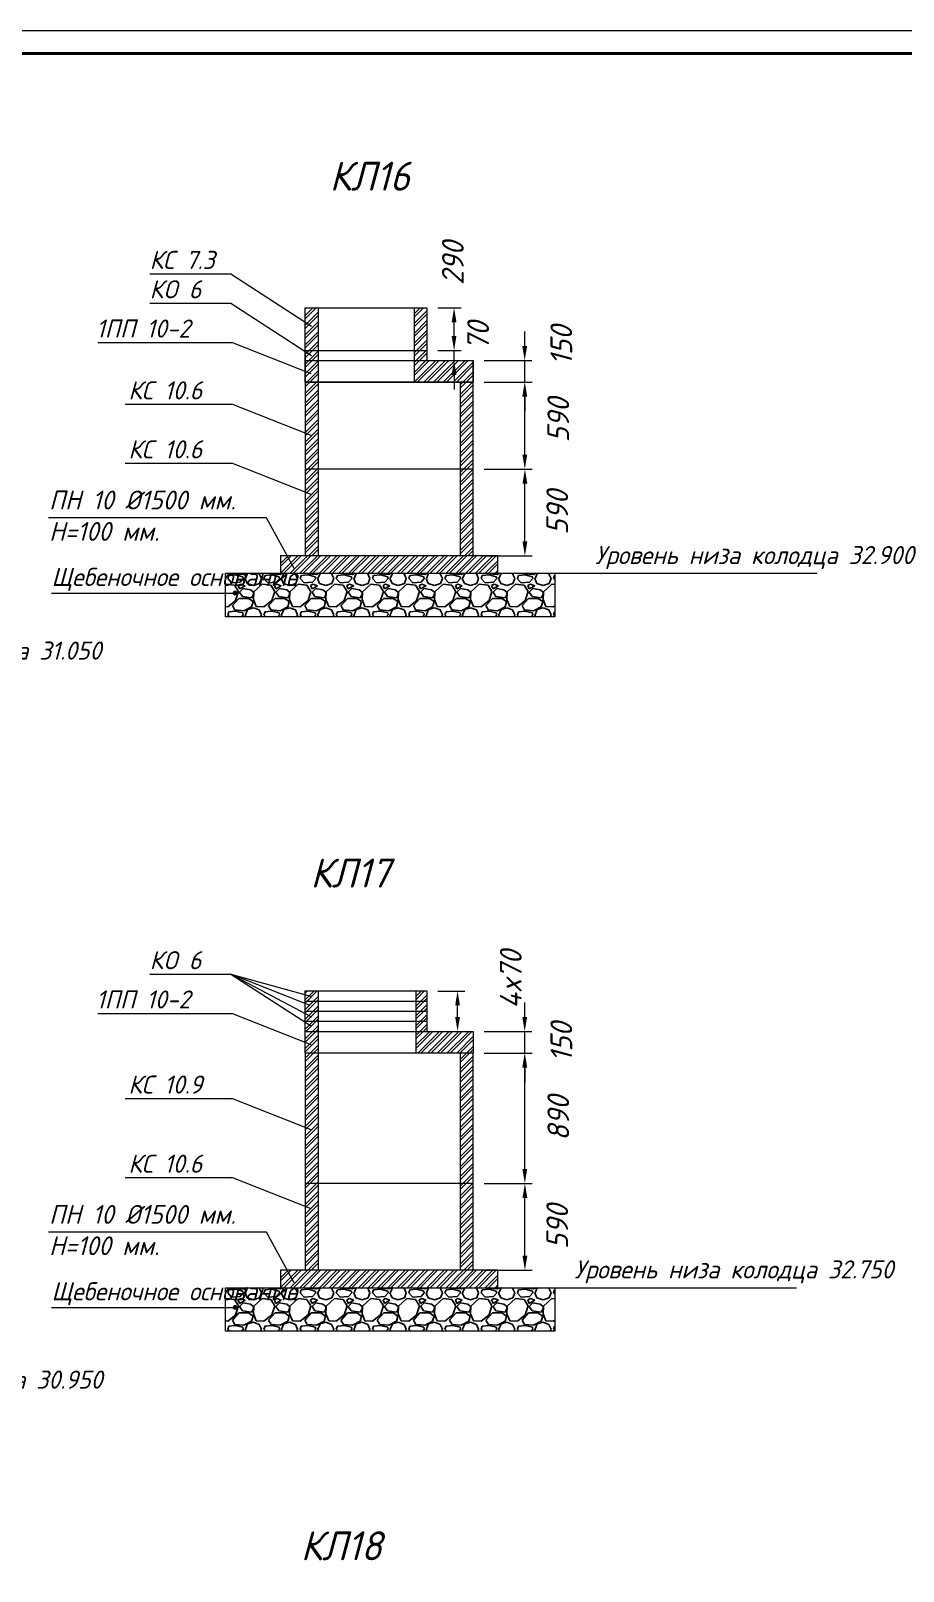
# Model space of a CAD drawing. Header units: millimetres. Extents: x 946 to 259010, y 548 to 42559.
# Drawn here: x 201228 to 213276, y 21282 to 42559 of the extents above; entities that cross this region are included whole.
import ezdxf

# ---------------------------------------------------------------- set-up
doc = ezdxf.new("R2010")
doc.units = ezdxf.units.MM
doc.layers.add('.', color=7, linetype='Continuous', lineweight=0, true_color=0xffffff)
for name, color, linetype, lineweight in [('00-рамка', 7, 'Continuous', 40), ('Канализация К1', 14, 'Continuous', 40), ('норма', 7, 'Continuous', 50), ('Размеры КР', 23, 'Continuous', 13), ('Тонко', 7, 'Continuous', 15)]:
    doc.layers.add(name, color=color, linetype=linetype, lineweight=lineweight)
doc.styles.add('GOST-2.304_Type-B_italic', font='GOST Common Italic.ttf')
doc.styles.add('ГОСТ', font='GOST Common Italic.ttf', dxfattribs={"height": 300})
doc.dimstyles.new('М 50', dxfattribs={"dimscale": 0, "dimtxt": 300, "dimasz": 200, "dimexe": 100, "dimexo": 150, "dimgap": 70, "dimtad": 1, "dimdec": 0, "dimlfac": 0.5, "dimdsep": 46, "dimtxsty": 'ГОСТ', "dimcen": 100, "dimdle": 150, "dimclrd": 256, "dimclre": 256, "dimclrt": 256, "dimazin": 3, "dimtfac": 1, "dimtdec": 0, "dimtmove": 1, "dimatfit": 3, "dimfxl": 100, "dimtolj": 1, "dimlwd": -1, "dimlwe": -1, "dimarcsym": 0})

# ---------------------------------------------------------------- blocks, each defined once
blk = doc.blocks.new('*D124')
at = {"layer": 'Defpoints', "color": 0, "transparency": 16777216}
for p in [(207339, 36505), (208052, 36505), (207339, 35305)]:
    blk.add_point(p, dxfattribs=at)
at = {"layer": 'Размеры КР', "transparency": 16777216}
for p, q in [((207489, 36505), (208152, 36505)), ((208052, 35505), (208052, 36305)), ((207489, 35305), (208152, 35305))]:
    blk.add_line(p, q, dxfattribs=at)
for points in [[(208019, 36305), (208085, 36305), (208052, 36505)], [(208019, 35505), (208085, 35505), (208052, 35305)]]:
    blk.add_solid(points, dxfattribs=at)
at = {"layer": 'Размеры КР', "lineweight": 13, "transparency": 16777216, "insert": (208499, 35905), "char_height": 300, "attachment_point": 5, "rotation": 90, "style": 'ГОСТ'}
blk.add_mtext('\\A1;590', dxfattribs=at)
blk = doc.blocks.new('*D125')
at = {"layer": 'Defpoints', "color": 0, "transparency": 16777216}
for p in [(207339, 37705), (208051, 37705), (207339, 36505)]:
    blk.add_point(p, dxfattribs=at)
at = {"layer": 'Размеры КР', "transparency": 16777216}
for p, q in [((207489, 37705), (208151, 37705)), ((208051, 36705), (208051, 37505)), ((207489, 36505), (208151, 36505))]:
    blk.add_line(p, q, dxfattribs=at)
for points in [[(208017, 37505), (208084, 37505), (208051, 37705)], [(208017, 36705), (208084, 36705), (208051, 36505)]]:
    blk.add_solid(points, dxfattribs=at)
at = {"layer": 'Размеры КР', "lineweight": 13, "transparency": 16777216, "insert": (208513, 37180), "char_height": 300, "attachment_point": 5, "rotation": 90, "style": 'ГОСТ'}
blk.add_mtext('\\A1;590', dxfattribs=at)
blk = doc.blocks.new('*D126')
at = {"layer": 'Defpoints', "color": 0, "transparency": 16777216}
for p in [(207339, 38005), (208049, 38005), (207339, 37705)]:
    blk.add_point(p, dxfattribs=at)
at = {"layer": 'Размеры КР', "transparency": 16777216}
for p, q in [((208049, 38205), (208049, 38405)), ((207489, 38005), (208149, 38005)), ((208049, 37705), (208049, 38005)), ((207489, 37705), (208149, 37705)), ((208049, 37505), (208049, 37305))]:
    blk.add_line(p, q, dxfattribs=at)
for points in [[(208016, 38205), (208083, 38205), (208049, 38005)], [(208016, 37505), (208083, 37505), (208049, 37705)]]:
    blk.add_solid(points, dxfattribs=at)
at = {"layer": 'Размеры КР', "lineweight": 13, "transparency": 16777216, "insert": (208555, 38212), "char_height": 300, "attachment_point": 5, "rotation": 90, "style": 'ГОСТ'}
blk.add_mtext('\\A1;150', dxfattribs=at)
blk = doc.blocks.new('*D127')
at = {"layer": 'Defpoints', "color": 0, "transparency": 16777216}
for p in [(206699, 38145), (207074, 38145), (206699, 38005)]:
    blk.add_point(p, dxfattribs=at)
at = {"layer": 'Размеры КР', "transparency": 16777216}
for p, q in [((207074, 38345), (207074, 38545)), ((206849, 38145), (207174, 38145)), ((207074, 38005), (207074, 38145)), ((206849, 38005), (207174, 38005)), ((207074, 37805), (207074, 37605))]:
    blk.add_line(p, q, dxfattribs=at)
for points in [[(207040, 38345), (207107, 38345), (207074, 38145)], [(207040, 37805), (207107, 37805), (207074, 38005)]]:
    blk.add_solid(points, dxfattribs=at)
at = {"layer": 'Размеры КР', "lineweight": 13, "transparency": 16777216, "insert": (207406, 38343), "char_height": 300, "attachment_point": 5, "rotation": 90, "style": 'ГОСТ'}
blk.add_mtext('\\A1;70', dxfattribs=at)
blk = doc.blocks.new('*D128')
at = {"layer": 'Defpoints', "color": 0, "transparency": 16777216}
for p in [(206699, 38732), (207074, 38732), (206699, 38145)]:
    blk.add_point(p, dxfattribs=at)
at = {"layer": 'Размеры КР', "transparency": 16777216}
for p, q in [((206849, 38732), (207174, 38732)), ((207074, 38345), (207074, 38532)), ((206849, 38145), (207174, 38145))]:
    blk.add_line(p, q, dxfattribs=at)
for points in [[(207040, 38532), (207107, 38532), (207074, 38732)], [(207040, 38345), (207107, 38345), (207074, 38145)]]:
    blk.add_solid(points, dxfattribs=at)
at = {"layer": 'Размеры КР', "lineweight": 13, "transparency": 16777216, "insert": (207057, 39349), "char_height": 300, "attachment_point": 5, "rotation": 90, "style": 'ГОСТ'}
blk.add_mtext('\\A1;290', dxfattribs=at)
blk = doc.blocks.new('*D67')
at = {"layer": 'Defpoints', "color": 0, "transparency": 16777216}
for p in [(207339, 26638), (208052, 26638), (207339, 25438)]:
    blk.add_point(p, dxfattribs=at)
at = {"layer": 'Размеры КР', "transparency": 16777216}
for p, q in [((207489, 26638), (208152, 26638)), ((208052, 25638), (208052, 26438)), ((207489, 25438), (208152, 25438))]:
    blk.add_line(p, q, dxfattribs=at)
for points in [[(208019, 26438), (208085, 26438), (208052, 26638)], [(208019, 25638), (208085, 25638), (208052, 25438)]]:
    blk.add_solid(points, dxfattribs=at)
at = {"layer": 'Размеры КР', "lineweight": 13, "transparency": 16777216, "insert": (208499, 26038), "char_height": 300, "attachment_point": 5, "rotation": 90, "style": 'ГОСТ'}
blk.add_mtext('\\A1;590', dxfattribs=at)
blk = doc.blocks.new('*D68')
at = {"layer": 'Defpoints', "color": 0, "transparency": 16777216}
for p in [(207339, 28438), (208051, 28438), (207339, 26638)]:
    blk.add_point(p, dxfattribs=at)
at = {"layer": 'Размеры КР', "transparency": 16777216}
for p, q in [((207489, 28438), (208151, 28438)), ((208051, 26838), (208051, 28238)), ((207489, 26638), (208151, 26638))]:
    blk.add_line(p, q, dxfattribs=at)
for points in [[(208017, 28238), (208084, 28238), (208051, 28438)], [(208017, 26838), (208084, 26838), (208051, 26638)]]:
    blk.add_solid(points, dxfattribs=at)
at = {"layer": 'Размеры КР', "lineweight": 13, "transparency": 16777216, "insert": (208513, 27538), "char_height": 300, "attachment_point": 5, "rotation": 90, "style": 'ГОСТ'}
blk.add_mtext('\\A1;890', dxfattribs=at)
blk = doc.blocks.new('*D69')
at = {"layer": 'Defpoints', "color": 0, "transparency": 16777216}
for p in [(207339, 28738), (208049, 28738), (207339, 28438)]:
    blk.add_point(p, dxfattribs=at)
at = {"layer": 'Размеры КР', "transparency": 16777216}
for p, q in [((208049, 28938), (208049, 29138)), ((207489, 28738), (208149, 28738)), ((208049, 28438), (208049, 28738)), ((207489, 28438), (208149, 28438)), ((208049, 28238), (208049, 28038))]:
    blk.add_line(p, q, dxfattribs=at)
for points in [[(208016, 28938), (208083, 28938), (208049, 28738)], [(208016, 28238), (208083, 28238), (208049, 28438)]]:
    blk.add_solid(points, dxfattribs=at)
at = {"layer": 'Размеры КР', "lineweight": 13, "transparency": 16777216, "insert": (208555, 28588), "char_height": 300, "attachment_point": 5, "rotation": 90, "style": 'ГОСТ'}
blk.add_mtext('\\A1;150', dxfattribs=at)
blk = doc.blocks.new('*D70')
at = {"layer": 'Defpoints', "color": 0, "transparency": 16777216}
for p in [(206699, 29296), (207122, 29296), (206699, 28738)]:
    blk.add_point(p, dxfattribs=at)
at = {"layer": 'Размеры КР', "transparency": 16777216}
for p, q in [((206849, 29296), (207222, 29296)), ((207122, 28938), (207122, 29096)), ((206849, 28738), (207222, 28738))]:
    blk.add_line(p, q, dxfattribs=at)
for points in [[(207089, 29096), (207155, 29096), (207122, 29296)], [(207089, 28938), (207155, 28938), (207122, 28738)]]:
    blk.add_solid(points, dxfattribs=at)
at = {"layer": 'Размеры КР', "lineweight": 13, "transparency": 16777216, "insert": (207857, 29455), "char_height": 300, "attachment_point": 5, "rotation": 90, "style": 'ГОСТ'}
blk.add_mtext('\\A1;4x70', dxfattribs=at)

msp = doc.modelspace()

# ---------------------------------------------------------------- hatches: boundary and pattern name
at = {"layer": '.', "linetype": 'Continuous', "lineweight": 15}
h = msp.add_hatch(dxfattribs=at)
h.set_pattern_fill('ANSI32', color=0, scale=10)
h.set_pattern_definition([(45, (-419270.11, -461195.13), (-67.351921, 67.351921), []), (45, (-419225.21, -461195.13), (-67.351921, 67.351921), [])])
h.paths.add_polyline_path([(205018.6, 35305.3), (205198.6, 35305.3), (205198.6, 36505.3), (205018.6, 36505.3)])
h.paths.add_polyline_path([(205018.6, 36505.3), (205198.6, 36505.3), (205198.6, 37705.3), (205018.6, 37705.3)])
h.paths.add_polyline_path([(205018.6, 37705.3), (205198.6, 37705.3), (205198.6, 38005.3), (205018.6, 38005.3)])
h.paths.add_polyline_path([(205198.6, 38005.3), (205198.6, 38144.9), (205018.6, 38144.9), (205018.6, 38131.6), (205018.6, 38005.3)])
h.paths.add_polyline_path([(205198.6, 38731.6), (205018.6, 38731.6), (205018.6, 38144.9), (205198.6, 38144.9)])
h.paths.add_polyline_path([(206698.6, 38731.6), (206522.6, 38731.6), (206522.6, 38144.9), (206698.6, 38144.9)])
h.paths.add_polyline_path([(206698.6, 38005.3), (206698.6, 38144.9), (206522.6, 38144.9), (206522.6, 38005.3)])
h.paths.add_polyline_path([(206522.6, 37705.3), (207338.6, 37705.3), (207338.6, 38005.3), (206522.6, 38005.3)])
h.paths.add_polyline_path([(207158.6, 36505.3), (207338.6, 36505.3), (207338.6, 37705.3), (207158.6, 37705.3)])
h.paths.add_polyline_path([(207338.6, 36505.3), (207158.6, 36505.3), (207158.6, 35305.3), (207338.6, 35305.3)])
h = msp.add_hatch(dxfattribs=at)
h.set_pattern_fill('ANSI32', color=256, scale=10)
h.set_pattern_definition([(45, (-200364.61, -458475.77), (-67.351921, 67.351921), []), (45, (-200319.71, -458475.77), (-67.351921, 67.351921), [])])
h.paths.add_polyline_path([(207678.6, 35305.3), (204678.6, 35305.3), (204678.6, 35065.3), (207678.6, 35065.3)])
h = msp.add_hatch(dxfattribs=at)
h.set_pattern_fill('ANSI32', color=0, scale=10)
h.set_pattern_definition([(45, (-215114.865, -470433.955), (-67.351921, 67.351921), []), (45, (-215069.96, -470433.955), (-67.351921, 67.351921), [])])
h.paths.add_polyline_path([(205018.6, 25437.9), (205198.6, 25437.9), (205198.6, 26637.9), (205018.6, 26637.9)])
h.paths.add_polyline_path([(205018.6, 26637.9), (205198.6, 26637.9), (205198.6, 28437.9), (205018.6, 28437.9)])
h.paths.add_polyline_path([(205198.6, 28737.9), (205018.6, 28737.9), (205018.6, 28437.9), (205198.6, 28437.9)])
h.paths.add_polyline_path([(205018.6, 28877.6), (205018.6, 28737.9), (205198.6, 28737.9), (205198.6, 28877.6)])
h.paths.add_polyline_path([(205198.6, 29017.2), (205018.6, 29017.2), (205018.6, 28877.6), (205198.6, 28877.6)])
h.paths.add_polyline_path([(205198.6, 29156.8), (205018.6, 29156.8), (205018.6, 29017.2), (205198.6, 29017.2)])
h.paths.add_polyline_path([(205198.6, 29156.8), (205198.6, 29296.4), (205018.6, 29296.4), (205018.6, 29156.8)])
h.paths.add_polyline_path([(206546.4, 29296.4), (206546.4, 29156.8), (206698.6, 29156.8), (206698.6, 29296.4)])
h.paths.add_polyline_path([(206546.4, 29017.2), (206698.6, 29017.2), (206698.6, 29156.8), (206546.4, 29156.8)])
h.paths.add_polyline_path([(206546.4, 28877.6), (206698.6, 28877.6), (206698.6, 29017.2), (206546.4, 29017.2)])
h.paths.add_polyline_path([(206546.4, 28877.6), (206546.4, 28737.9), (206698.6, 28737.9), (206698.6, 28877.6)])
h.paths.add_polyline_path([(206546.4, 28737.9), (206546.4, 28437.9), (207338.6, 28437.9), (207338.6, 28737.9)])
h.paths.add_polyline_path([(207158.6, 26637.9), (207338.6, 26637.9), (207338.6, 28437.9), (207158.6, 28437.9)])
h.paths.add_polyline_path([(207338.6, 26637.9), (207158.6, 26637.9), (207158.6, 25437.9), (207338.6, 25437.9)])
h = msp.add_hatch(dxfattribs=at)
h.set_pattern_fill('ANSI32', color=256, scale=10)
h.set_pattern_definition([(45, (-200364.61, -468343.15), (-67.351921, 67.351921), []), (45, (-200319.71, -468343.15), (-67.351921, 67.351921), [])])
h.paths.add_polyline_path([(207678.6, 25437.9), (204678.6, 25437.9), (204678.6, 25197.9), (207678.6, 25197.9)])
h = msp.add_hatch()
h.set_pattern_fill('GRAVEL', color=256, scale=500)
h.set_pattern_definition([(228.0127875, (-986340.86, -147009.378), (-4000, -4500), [67.268, -6659.54402]), (184.9697407, (-986385.86, -147059.378), (6000, 500), [115.434, -11427.96238]), (132.510447, (-986500.86, -147069.378), (5000, -5500), [81.394, -8058.0163]), (267.273689, (-986695.86, -147194.378), (500, 10000), [105.119, -10406.77902]), (292.8336542, (-986700.86, -147299.378), (-2500, 6000), [103.0775, -10204.68656]), (357.273689, (-986660.86, -147394.378), (-10000, 500), [105.119, -10406.77902]), (37.6942405, (-986555.86, -147399.378), (-6500, -5000), [139.0145, -13762.42427]), (72.2553284, (-986445.86, -147314.378), (3500, 11000), [131.244, -12993.16075]), (121.4295656, (-986405.86, -147189.378), (-4000, 6500), [105.475, -10442.03655]), (175.2363583, (-986460.86, -147099.378), (5500, -500), [120.416, -5900.38129]), (222.3974378, (-986580.86, -147089.378), (-6000, -5500), [155.724, -15416.6875]), (138.814075, (-986200.86, -147199.38), (-3500, 3000), [53.1505, -5261.9224]), (171.4692344, (-986240.86, -147164.378), (6500, -1000), [101.1185, -10010.7557]), (225, (-986340.86, -147149.38), (-6e-14, -500), [70.7105, -636.39628]), (203.1985905, (-986375.86, -147089.38), (2500, 1000), [38.079, -3769.80755]), (291.8014095, (-986410.86, -147104.38), (-500, 1500), [53.8515, -2638.7309]), (30.9637565, (-986390.86, -147154.38), (1500, 1000), [87.4645, -2828.01145]), (161.565051, (-986315.86, -147109.38), (1000, -500), [63.2455, -1517.89333]), (16.3895403, (-986700.86, -147104.378), (5000, 1500), [88.6, -8771.42257]), (70.346176, (-986615.86, -147079.378), (-2000, -5500), [74.3305, -7358.70387]), (293.1985905, (-986315.86, -147009.38), (-1000, 2500), [76.1575, -3731.72905]), (343.6104597, (-986285.86, -147079.378), (-5000, 1500), [88.6, -8771.42257]), (339.443955, (-986700.86, -147414.38), (-2500, 1000), [85.44, -4186.56187]), (294.7751406, (-986620.86, -147444.378), (-2500, 5500), [71.589, -7087.32153]), (66.8014095, (-986310.86, -147509.38), (1000, 2500), [76.1575, -3731.72905]), (17.3540246, (-986280.86, -147439.378), (-6500, -2000), [83.8155, -8297.7118]), (69.443955, (-986555.86, -147509.38), (-1000, -2500), [42.72, -4229.28187]), (101.3099325, (-986340.86, -147509.38), (-500, 2000), [25.495, -2524.01476]), (165.963757, (-986345.86, -147484.38), (1500, -500), [103.0775, -1958.47531]), (186.009006, (-986445.86, -147459.378), (5000, 500), [95.525, -9456.96159]), (303.690068, (-986390.86, -147199.38), (-500, 1000), [72.111, -1730.66464]), (353.1572266, (-986350.86, -147259.378), (8500, -1000), [125.897, -12463.78131]), (60.945396, (-986225.86, -147274.38), (-2000, -3500), [51.478, -5096.33707]), (90, (-986200.86, -147229.4), (-500, 500), [30, -470]), (120.256437, (-986455.86, -147444.378), (2000, -3500), [69.462, -6876.76]), (48.0127875, (-986490.86, -147384.378), (4000, 4500), [134.536, -6592.27602]), (0, (-986400.86, -147284.4), (500, 500), [130, -370]), (325.3048465, (-986270.86, -147284.378), (5000, -3500), [79.057, -7826.63715]), (254.054604, (-986205.86, -147329.38), (-500, -2000), [72.801, -3567.25394]), (207.6459754, (-986225.86, -147399.378), (-9500, -5000), [118.5325, -11734.7371]), (175.4260787, (-986330.86, -147454.378), (-6500, 500), [125.3995, -12414.5367])])
h.paths.add_polyline_path([(208464.3, 34465.3), (208464.3, 35065.3), (203919, 35065.3), (203919, 34465.3)])
h = msp.add_hatch()
h.set_pattern_fill('GRAVEL', color=256, scale=500)
h.set_pattern_definition([(228.0127875, (-986340.86, -156876.758), (-4000, -4500), [67.268, -6659.54402]), (184.9697407, (-986385.86, -156926.758), (6000, 500), [115.434, -11427.96238]), (132.510447, (-986500.86, -156936.758), (5000, -5500), [81.394, -8058.0163]), (267.273689, (-986695.86, -157061.758), (500, 10000), [105.119, -10406.77902]), (292.8336542, (-986700.86, -157166.758), (-2500, 6000), [103.0775, -10204.68656]), (357.273689, (-986660.86, -157261.758), (-10000, 500), [105.119, -10406.77902]), (37.6942405, (-986555.86, -157266.758), (-6500, -5000), [139.0145, -13762.42427]), (72.2553284, (-986445.86, -157181.758), (3500, 11000), [131.244, -12993.16075]), (121.4295656, (-986405.86, -157056.758), (-4000, 6500), [105.475, -10442.03655]), (175.2363583, (-986460.86, -156966.758), (5500, -500), [120.416, -5900.38129]), (222.3974378, (-986580.86, -156956.758), (-6000, -5500), [155.724, -15416.6875]), (138.814075, (-986200.86, -157066.758), (-3500, 3000), [53.1505, -5261.9224]), (171.4692344, (-986240.86, -157031.758), (6500, -1000), [101.1185, -10010.7557]), (225, (-986340.86, -157016.76), (-6e-14, -500), [70.7105, -636.39628]), (203.1985905, (-986375.86, -156956.76), (2500, 1000), [38.079, -3769.80755]), (291.8014095, (-986410.86, -156971.76), (-500, 1500), [53.8515, -2638.7309]), (30.9637565, (-986390.86, -157021.76), (1500, 1000), [87.4645, -2828.01145]), (161.565051, (-986315.86, -156976.76), (1000, -500), [63.2455, -1517.89333]), (16.3895403, (-986700.86, -156971.758), (5000, 1500), [88.6, -8771.42257]), (70.346176, (-986615.86, -156946.758), (-2000, -5500), [74.3305, -7358.70387]), (293.1985905, (-986315.86, -156876.76), (-1000, 2500), [76.1575, -3731.72905]), (343.6104597, (-986285.86, -156946.758), (-5000, 1500), [88.6, -8771.42257]), (339.443955, (-986700.86, -157281.76), (-2500, 1000), [85.44, -4186.56187]), (294.7751406, (-986620.86, -157311.758), (-2500, 5500), [71.589, -7087.32153]), (66.8014095, (-986310.86, -157376.76), (1000, 2500), [76.1575, -3731.72905]), (17.3540246, (-986280.86, -157306.758), (-6500, -2000), [83.8155, -8297.7118]), (69.443955, (-986555.86, -157376.76), (-1000, -2500), [42.72, -4229.28187]), (101.3099325, (-986340.86, -157376.76), (-500, 2000), [25.495, -2524.01476]), (165.963757, (-986345.86, -157351.76), (1500, -500), [103.0775, -1958.47531]), (186.009006, (-986445.86, -157326.758), (5000, 500), [95.525, -9456.96159]), (303.690068, (-986390.86, -157066.76), (-500, 1000), [72.111, -1730.66464]), (353.1572266, (-986350.86, -157126.758), (8500, -1000), [125.897, -12463.78131]), (60.945396, (-986225.86, -157141.758), (-2000, -3500), [51.478, -5096.33707]), (90, (-986200.86, -157096.76), (-500, 500), [30, -470]), (120.256437, (-986455.86, -157311.758), (2000, -3500), [69.462, -6876.76]), (48.0127875, (-986490.86, -157251.758), (4000, 4500), [134.536, -6592.27602]), (0, (-986400.86, -157151.76), (500, 500), [130, -370]), (325.3048465, (-986270.86, -157151.758), (5000, -3500), [79.057, -7826.63715]), (254.054604, (-986205.86, -157196.76), (-500, -2000), [72.801, -3567.25394]), (207.6459754, (-986225.86, -157266.758), (-9500, -5000), [118.5325, -11734.7371]), (175.4260787, (-986330.86, -157321.758), (-6500, 500), [125.3995, -12414.5367])])
h.paths.add_polyline_path([(208464.3, 24597.9), (208464.3, 25197.9), (203919, 25197.9), (203919, 24597.9)])
at = {"layer": 'Тонко', "lineweight": 15}
for points in [[(204076.8, 34792.6, 1), (204023.2, 34792.6, 1)], [(204076.8, 24925.2, 1), (204023.2, 24925.2, 1)]]:
    msp.add_hatch(color=256, dxfattribs=at).paths.add_polyline_path(points)

# ---------------------------------------------------------------- linework, layer by layer
at = {"lineweight": 13}
for p, q in [((202870.1, 39201.6), (203991.9, 39201.6)), ((202870.1, 38795.9), (203991.9, 38795.9)), ((202155.4, 38253.9), (204004.7, 38253.9)), ((205099.6, 37821), (204004.7, 38253.9)), ((202529.9, 37400.1), (204004.7, 37400.1)), ((205099.6, 36967.2), (204004.7, 37400.1)), ((202529.9, 36585.2), (204004.7, 36585.2)), ((205099.6, 36152.3), (204004.7, 36585.2)), ((201470.7, 35838), (204485, 35838)), ((204479.9, 35838), (204861.5, 35137.2)), ((208464.3, 35065.3), (212086.6, 35065.3)), ((201514.1, 34792.6), (204050, 34792.6)), ((202870.1, 29528.6), (203991.9, 29528.6)), ((205086.8, 29095.7), (203991.9, 29528.6)), ((202155.4, 28986.5), (204004.7, 28986.5)), ((205099.6, 28553.6), (204004.7, 28986.5)), ((202529.9, 27811), (204004.7, 27811)), ((205099.6, 27378.1), (204004.7, 27811)), ((202529.9, 26717.8), (204004.7, 26717.8)), ((205099.6, 26284.9), (204004.7, 26717.8)), ((201470.7, 25970.6), (204485, 25970.6)), ((204479.9, 25970.6), (204861.5, 25269.8)), ((208178.6, 25197.9), (211800.9, 25197.9)), ((201514.1, 24925.2), (204050, 24925.2))]:
    msp.add_line(p, q, dxfattribs=at)
at = {"layer": '00-рамка', "lineweight": 40}
msp.add_lwpolyline([(166550.4, 42247.4), (224583.7, 42247.4), (224583.7, 892.3), (166550.4, 892.3)], close=True, dxfattribs=at)
at = {"layer": 'Канализация К1', "color": 0, "lineweight": 15}
msp.add_line((224917, 42559), (165217, 42559), dxfattribs=at)
at = {"layer": 'Канализация К1', "color": 0, "linetype": 'Continuous', "lineweight": 15}
for p, q in [((203991.9, 39201.6), (205105.4, 38481.1)), ((203991.9, 38795.9), (205105.4, 38075.4)), ((205018.6, 38131.6), (205018.6, 38731.6)), ((205018.6, 38731.6), (206698.6, 38731.6)), ((206522.6, 38731.6), (206522.6, 37705.3)), ((206698.6, 38731.6), (206698.6, 38005.3)), ((205018.6, 37705.3), (205018.6, 38563.8)), ((205018.6, 38144.9), (205018.6, 36505.3)), ((205018.6, 38144.9), (206698.6, 38144.9)), ((205018.6, 38005.3), (205018.6, 38144.9)), ((205018.6, 38005.3), (207338.6, 38005.3)), ((207338.6, 36505.3), (207338.6, 38005.3)), ((207338.6, 38005.3), (207338.6, 37705.3)), ((207338.6, 37705.3), (205018.6, 37705.3)), ((205018.6, 37705.3), (207338.6, 37705.3)), ((207338.6, 36505.3), (205018.6, 36505.3)), ((205018.6, 36505.3), (205018.6, 35305.3)), ((207338.6, 35305.3), (207338.6, 36505.3)), ((203991.9, 29528.6), (205103.9, 28940.5)), ((203991.9, 29528.6), (205105.4, 28808.1)), ((203991.9, 29528.6), (205107.7, 29218.2)), ((205018.6, 28737.9), (205018.6, 29296.4)), ((205018.6, 29296.4), (206698.6, 29296.4)), ((205018.6, 29156.8), (205858.5, 29156.8)), ((205018.6, 29156.8), (206698.6, 29156.8)), ((206546.4, 29296.4), (206546.4, 28437.9)), ((206698.6, 29296.4), (206698.6, 28737.9)), ((205018.6, 29017.2), (206698.6, 29017.2)), ((205018.6, 28877.6), (206698.6, 28877.6)), ((205018.6, 28437.9), (205018.6, 28737.9)), ((205018.6, 28737.9), (207338.6, 28737.9)), ((207338.6, 28737.9), (207338.6, 28437.9)), ((207338.6, 28437.9), (205018.6, 28437.9)), ((205018.6, 28437.9), (205018.6, 26637.9)), ((207338.6, 26637.9), (207338.6, 28437.9)), ((207338.6, 26637.9), (205018.6, 26637.9)), ((205018.6, 26637.9), (205018.6, 25437.9)), ((207338.6, 25437.9), (207338.6, 26637.9))]:
    msp.add_line(p, q, dxfattribs=at)
at = {"layer": 'норма', "lineweight": 15, "ltscale": 2}
for p, q in [((203919, 34765.8), (203919, 35065.3)), ((208464.3, 35065.3), (208464.3, 34765.8)), ((203919, 24898.4), (203919, 25197.9)), ((208464.3, 25197.9), (208464.3, 24898.4))]:
    msp.add_line(p, q, dxfattribs=at)
at = {"layer": 'Размеры КР', "color": 250, "lineweight": 13}
for points in [[(205198.6, 38731.6), (205198.6, 35305.3)], [(207158.6, 37705.3), (207158.6, 35305.3)], [(204678.6, 35305.3), (204678.6, 35065.3), (207678.6, 35065.3), (207678.6, 35305.3), (204678.6, 35305.3)], [(205198.6, 29296.4), (205198.6, 25437.9)], [(207158.6, 28437.9), (207158.6, 25437.9)], [(204678.6, 25437.9), (204678.6, 25197.9), (207678.6, 25197.9), (207678.6, 25437.9), (204678.6, 25437.9)]]:
    msp.add_lwpolyline(points, dxfattribs=at)
for points in [[(208464.3, 34465.3), (203919, 34465.3), (203919, 35065.3), (208464.3, 35065.3)], [(208464.3, 24597.9), (203919, 24597.9), (203919, 25197.9), (208464.3, 25197.9)]]:
    msp.add_lwpolyline(points, close=True, dxfattribs=at)
at = {"layer": 'Тонко', "lineweight": 15}
for centre in [(204050, 34792.6), (204050, 24925.2)]:
    msp.add_circle(centre, 26.8, dxfattribs=at)

# ---------------------------------------------------------------- texts
at = {"lineweight": 15, "style": 'GOST-2.304_Type-B_italic'}
for s, height, p in [('КЛ16', 400, (205354.4, 40351.3)), ('КС 7.3', 249.6, (202870.1, 39269.5)), ('КO 6', 249.6, (202870.1, 38863.9)), ('1ПП 10-2', 249.6, (202130.3, 38321.8)), ('КС 10.6', 249.6, (202575.8, 37468.1)), ('КС 10.6', 249.6, (202575.8, 36653.1)), ('КЛ17', 400, (205090.5, 30725.3)), ('КO 6', 249.6, (202870.1, 29596.5)), ('1ПП 10-2', 249.6, (202130.3, 29054.4)), ('КС 10.9', 249.6, (202575.8, 27879)), ('КС 10.6', 249.6, (202575.8, 26785.8)), ('КЛ18', 400, (204956.3, 21432.7))]:
    msp.add_text(s, height=height, dxfattribs=at).set_placement(p)
at = {"attachment_point": 1, "style": 'ГОСТ'}
for s, width, heights, insert, char_height in [('ПН 10 %%C1500 мм.\\PН=100 мм.', 3495.448, [1161.3], (201480.7, 36207.8), 260), ('Щебеночное основание ', 3888.851, [0], (201514.1, 35140.2), 250), ('ПН 10 %%C1500 мм.\\PН=100 мм.', 3495.448, [1161.3], (201480.7, 26340.5), 260), ('Щебеночное основание ', 3888.851, [0], (201514.1, 25272.8), 250)]:
    msp.add_mtext_dynamic_manual_height_columns(s, width=width, gutter_width=20, heights=heights, dxfattribs=dict(at, insert=insert, char_height=char_height))
at = {"color": 250, "char_height": 250, "attachment_point": 1, "style": 'ГОСТ'}
for s, insert in [('Уровень низа колодца 32.900 ', (209023.4, 35442.6)), ('Уровень низа колодца 31.050 ', (197845.9, 34123.1)), ('Уровень низа колодца 32.750 ', (208737.7, 25575.3)), ('Уровень низа колодца 30.950 ', (197804.7, 24053.2))]:
    msp.add_mtext_dynamic_manual_height_columns(s, width=4247.949, gutter_width=20, heights=[0], dxfattribs=dict(at, insert=insert))

# ---------------------------------------------------------------- dimensions: what is measured, and where the dimension line sits
at = {"layer": 'Размеры КР', "color": 1, "lineweight": 13}
for base, p1, p2, text, picture, middle in [((207073.6, 38731.6), (206698.6, 38144.9), (206698.6, 38731.6), '290', '*D128', (207056.8, 39348.6)), ((207073.6, 38144.9), (206698.6, 38005.3), (206698.6, 38144.9), '70', '*D127', (207406.1, 38342.7)), ((208050.7, 37705.3), (207338.6, 36505.3), (207338.6, 37705.3), '590', '*D125', (208512.9, 37179.6)), ((208052, 36505.3), (207338.6, 35305.3), (207338.6, 36505.3), '590', '*D124', (208499, 35905.3)), ((207122.1, 29296.4), (206698.7, 28737.9), (206698.7, 29296.4), '4x70', '*D70', (207857.1, 29454.5)), ((208050.7, 28437.9), (207338.6, 26637.9), (207338.6, 28437.9), '890', '*D68', (208512.9, 27537.9)), ((208052, 26637.9), (207338.6, 25437.9), (207338.6, 26637.9), '590', '*D67', (208499, 26037.9))]:
    dim = msp.add_linear_dim(base=base, p1=p1, p2=p2, angle=90, text=text, dimstyle='М 50', override={"dimscale": 1, "dimtad": 3, "dimtmove": 2}, dxfattribs=at)
    dim.commit()
    dim.dimension.update_dxf_attribs({"geometry": picture, "text_midpoint": middle, "dimtype": 160, "text_rotation": 90})
for base, p1, p2, picture, middle in [((208049.5, 38005.3), (207338.6, 37705.3), (207338.6, 38005.3), '*D126', (208554.6, 38212.5)), ((208049.5, 28737.9), (207338.6, 28437.9), (207338.6, 28737.9), '*D69', (208554.6, 28587.9))]:
    dim = msp.add_linear_dim(base=base, p1=p1, p2=p2, angle=90, dimstyle='М 50', override={"dimscale": 1, "dimtad": 3, "dimtmove": 2}, dxfattribs=at)
    dim.commit()
    dim.dimension.update_dxf_attribs({"geometry": picture, "text_midpoint": middle, "dimtype": 160, "text_rotation": 90})

doc.saveas('drawing.dxf')
